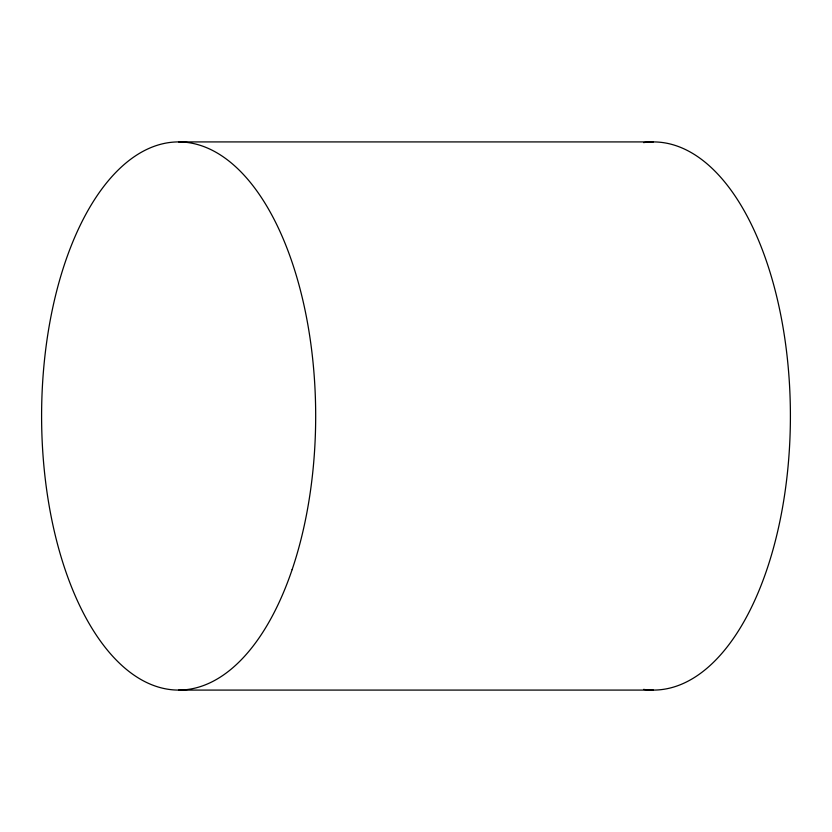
<?xml version="1.0" encoding="UTF-8"?>
<svg xmlns="http://www.w3.org/2000/svg" width="832" height="832" viewBox="0 0 832 832"><rect width="100%" height="100%" fill="white"/><g stroke="black" fill="none" stroke-linecap="round" stroke-linejoin="round"><path stroke-width="1.25" d="M178.641 141.918L653.359 141.918M178.641 690.082L653.359 690.082M643.583 142.615A274.082 137.041 -90 0 1 790.4 416A274.082 137.041 -90 0 1 643.583 689.385M292.126 569.629A274.082 137.041 -90 0 0 188.417 142.615A274.082 137.041 -90 0 0 55.37 535.756A274.082 137.041 -90 0 0 292.126 569.629"/></g></svg>
